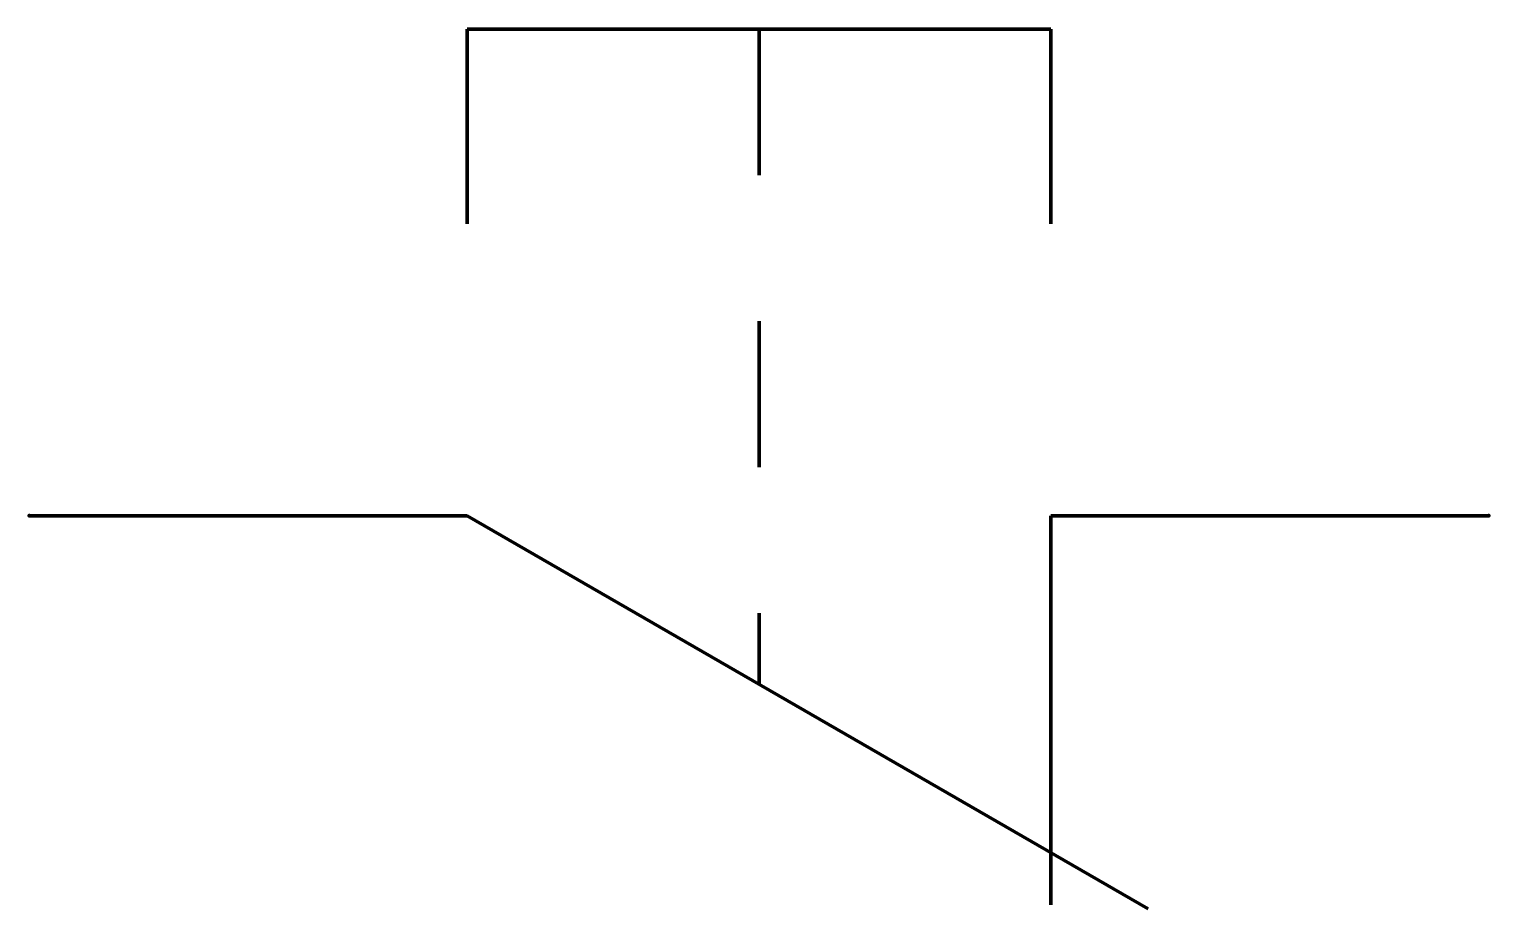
# Model space of a CAD drawing. Header units: millimetres. Extents: x 0 to 15, y -4 to 5.
import ezdxf

# ---------------------------------------------------------------- set-up
doc = ezdxf.new("R2010")
doc.units = ezdxf.units.MM
doc.layers.get('0').update_dxf_attribs({"linetype": 'CONTINUOUS', "lineweight": 0})

msp = doc.modelspace()

# ---------------------------------------------------------------- linework, layer by layer
at = {"color": 7, "linetype": 'CONTINUOUS', "lineweight": 70}
for p, q in [((4.5, 5), (10.5, 5)), ((4.5, 5), (4.5, 3)), ((7.5, 5), (7.5, 3.5)), ((10.5, 5), (10.5, 3)), ((7.5, 2), (7.5, 0.5)), ((4.5, 0), (0, 0)), ((4.5, 0), (11.5, -4.04)), ((15, 0), (10.5, 0)), ((10.5, -4), (10.5, 0)), ((7.5, -1), (7.5, -1.73))]:
    msp.add_line(p, q, dxfattribs=at)
for p in [(0, 0), (15, 0)]:
    msp.add_point(p, dxfattribs=at)

doc.saveas('drawing.dxf')
